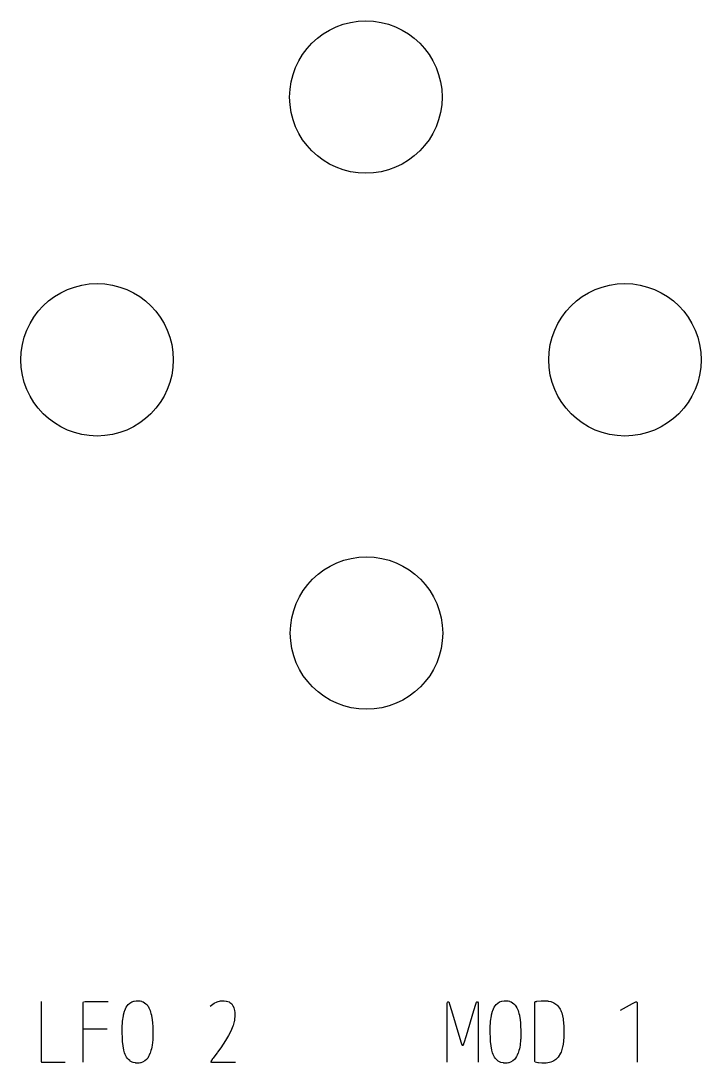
# Model space of a CAD drawing. Header units: millimetres. Extents: x 0 to 162, y -1 to 222.
# Drawn here: x 65.47 to 96.71, y 53.77 to 101.64 of the extents above; entities that cross this region are included whole.
import ezdxf

# ---------------------------------------------------------------- set-up
doc = ezdxf.new("R2010")
doc.units = ezdxf.units.MM
doc.layers.add('Gravur', color=7, linetype='CONTINUOUS')
doc.layers.add('Kontur', color=7, linetype='CONTINUOUS')

msp = doc.modelspace()

# ---------------------------------------------------------------- linework, layer by layer
at = {"layer": 'Gravur', "color": 255, "linetype": 'CONTINUOUS'}
for p, q in [((66.41086, 56.59859), (66.41086, 54.50166)), ((68.33459, 56.55147), (68.34133, 56.59408)), ((68.33459, 56.42581), (68.33459, 56.55147)), ((68.34133, 56.59408), (68.42098, 56.59859)), ((68.42098, 56.59859), (68.63695, 56.59859)), ((68.63695, 56.59859), (69.47337, 56.59859)), ((70.39928, 56.46074), (70.47265, 56.52922)), ((70.47265, 56.52922), (70.56069, 56.58323)), ((70.56069, 56.58323), (70.65835, 56.61644)), ((70.65835, 56.61644), (70.66927, 56.61879)), ((70.66927, 56.61879), (70.76793, 56.63369)), ((70.66927, 56.61879), (70.66927, 56.61879)), ((70.76793, 56.63369), (70.78844, 56.63616)), ((70.78844, 56.63616), (70.86103, 56.63851)), ((70.86103, 56.63851), (70.86781, 56.63818)), ((70.86781, 56.63818), (70.86781, 56.63818)), ((70.86781, 56.63818), (70.93317, 56.63074)), ((70.93317, 56.63074), (70.94552, 56.62844)), ((70.94552, 56.62844), (71.01696, 56.61142)), ((71.01696, 56.61142), (71.02328, 56.60954)), ((71.02328, 56.60954), (71.02328, 56.60954)), ((71.02328, 56.60954), (71.08294, 56.58699)), ((71.08294, 56.58699), (71.09474, 56.58132)), ((71.09474, 56.58132), (71.21139, 56.50105)), ((71.21139, 56.50105), (71.2313, 56.48191)), ((74.17254, 56.39047), (74.34931, 56.52447)), ((74.34931, 56.52447), (74.37661, 56.53951)), ((74.37661, 56.53951), (74.46119, 56.57828)), ((74.46119, 56.57828), (74.49021, 56.58904)), ((74.49021, 56.58904), (74.64371, 56.62658)), ((74.49021, 56.58904), (74.49021, 56.58904)), ((74.64371, 56.62658), (74.69667, 56.63251)), ((74.69667, 56.63251), (74.75039, 56.63506)), ((74.75039, 56.63506), (74.80476, 56.63417)), ((74.80476, 56.63417), (74.89932, 56.62322)), ((74.89932, 56.62322), (74.9181, 56.61939)), ((74.9181, 56.61939), (74.9181, 56.61939)), ((74.9181, 56.61939), (75.0311, 56.58129)), ((75.0311, 56.58129), (75.06608, 56.56272)), ((75.06608, 56.56272), (75.06608, 56.56272)), ((75.06608, 56.56272), (75.11213, 56.53103)), ((75.11213, 56.53103), (75.15348, 56.49253)), ((75.15348, 56.49253), (75.19655, 56.43725)), ((85.05235, 56.51614), (85.06296, 56.57825)), ((85.05243, 56.5063), (85.05235, 56.51614)), ((85.05235, 56.51614), (85.05235, 56.51614)), ((85.05488, 56.44937), (85.05243, 56.5063)), ((85.06296, 56.57825), (85.0734, 56.58975)), ((85.0734, 56.58975), (85.09014, 56.59328)), ((85.0734, 56.58975), (85.0734, 56.58975)), ((85.09014, 56.59328), (85.11362, 56.58519)), ((85.11362, 56.58519), (85.11419, 56.58488)), ((85.11419, 56.58488), (85.11475, 56.58456)), ((85.11475, 56.58456), (85.11475, 56.58456)), ((85.11475, 56.58456), (85.13436, 56.56234)), ((85.13436, 56.56234), (85.14648, 56.53025)), ((85.14648, 56.53025), (85.14648, 56.53025)), ((85.14648, 56.53025), (85.153, 56.50373)), ((85.153, 56.50373), (85.15867, 56.48079)), ((86.27443, 56.19413), (86.36238, 56.48472)), ((86.36238, 56.48472), (86.37282, 56.52679)), ((86.37282, 56.52679), (86.37418, 56.5319)), ((86.37418, 56.5319), (86.39651, 56.57792)), ((86.37418, 56.5319), (86.37418, 56.5319)), ((86.39651, 56.57792), (86.40357, 56.58373)), ((86.40357, 56.58373), (86.40477, 56.58449)), ((86.40357, 56.58373), (86.40357, 56.58373)), ((86.40477, 56.58449), (86.406, 56.58519)), ((86.406, 56.58519), (86.44301, 56.59267)), ((86.44301, 56.59267), (86.44815, 56.59027)), ((86.44815, 56.59027), (86.44815, 56.59027)), ((86.44815, 56.59027), (86.46922, 56.53998)), ((86.46922, 56.53998), (86.4705, 56.51668)), ((86.4705, 56.51668), (86.46969, 56.47843)), ((86.4705, 56.51668), (86.4705, 56.51668)), ((87.29628, 56.46074), (87.36965, 56.52922)), ((87.36965, 56.52922), (87.45769, 56.58323)), ((87.45769, 56.58323), (87.55535, 56.61644)), ((87.55535, 56.61644), (87.56627, 56.61879)), ((87.56627, 56.61879), (87.66493, 56.63369)), ((87.56627, 56.61879), (87.56627, 56.61879)), ((87.66493, 56.63369), (87.68544, 56.63616)), ((87.68544, 56.63616), (87.75803, 56.63851)), ((87.75803, 56.63851), (87.76481, 56.63818)), ((87.76481, 56.63818), (87.76481, 56.63818)), ((87.76481, 56.63818), (87.83017, 56.63074)), ((87.83017, 56.63074), (87.84252, 56.62844)), ((87.84252, 56.62844), (87.91396, 56.61142)), ((87.91396, 56.61142), (87.92028, 56.60954)), ((87.92028, 56.60954), (87.92028, 56.60954)), ((87.92028, 56.60954), (87.97994, 56.58699)), ((87.97994, 56.58699), (87.99174, 56.58132)), ((87.99174, 56.58132), (88.10839, 56.50105)), ((88.10839, 56.50105), (88.1283, 56.48191)), ((89.07794, 56.56075), (89.08026, 56.58564)), ((89.07804, 56.55811), (89.07794, 56.56075)), ((89.07794, 56.56075), (89.07794, 56.56075)), ((89.07905, 56.53576), (89.07804, 56.55811)), ((89.07905, 56.41403), (89.07905, 56.53576)), ((89.08026, 56.58564), (89.08187, 56.5899)), ((89.08187, 56.5899), (89.08221, 56.5906)), ((89.08221, 56.5906), (89.08259, 56.5913)), ((89.08259, 56.5913), (89.09882, 56.60333)), ((89.08259, 56.5913), (89.08259, 56.5913)), ((89.09882, 56.60333), (89.12361, 56.60898)), ((89.12361, 56.60898), (89.14467, 56.61105)), ((89.12361, 56.60898), (89.12361, 56.60898)), ((89.14467, 56.61105), (89.16151, 56.61263)), ((89.16151, 56.61263), (89.36347, 56.6321)), ((89.36347, 56.6321), (89.37534, 56.63329)), ((89.37534, 56.63329), (89.3882, 56.63467)), ((89.37534, 56.63329), (89.37534, 56.63329)), ((89.3882, 56.63467), (89.40105, 56.63616)), ((89.40105, 56.63616), (89.5353, 56.64147)), ((89.5353, 56.64147), (89.54785, 56.64104)), ((89.54785, 56.64104), (89.54785, 56.64104)), ((89.54785, 56.64104), (89.66873, 56.62994)), ((89.66873, 56.62994), (89.69164, 56.6264)), ((89.69164, 56.6264), (89.80217, 56.60184)), ((89.80217, 56.60184), (89.81433, 56.59831)), ((89.81433, 56.59831), (89.81433, 56.59831)), ((89.81433, 56.59831), (89.9223, 56.55825)), ((89.9223, 56.55825), (89.94296, 56.54849)), ((89.94296, 56.54849), (90.08507, 56.45099)), ((93.0129, 56.20198), (93.56266, 56.50658)), ((93.56266, 56.50658), (93.71188, 56.58203)), ((93.71188, 56.58203), (93.76131, 56.58835)), ((93.76131, 56.58835), (93.77079, 56.54754)), ((93.77079, 56.54754), (93.77079, 56.42974)), ((68.33459, 55.9114), (68.33459, 56.42581)), ((70.19111, 55.98993), (70.23817, 56.16212)), ((70.23817, 56.16212), (70.25005, 56.19636)), ((70.25005, 56.19636), (70.2788, 56.26799)), ((70.25005, 56.19636), (70.25005, 56.19636)), ((70.2788, 56.26799), (70.31278, 56.33675)), ((70.31278, 56.33675), (70.3527, 56.40141)), ((70.3527, 56.40141), (70.39928, 56.46074)), ((70.39928, 56.46074), (70.39928, 56.46074)), ((71.2313, 56.48191), (71.25017, 56.46187)), ((71.25017, 56.46187), (71.26804, 56.441)), ((71.26804, 56.441), (71.26804, 56.441)), ((71.26804, 56.441), (71.3106, 56.38245)), ((71.3106, 56.38245), (71.34728, 56.3195)), ((71.34728, 56.3195), (71.37885, 56.25318)), ((71.37885, 56.25318), (71.40607, 56.18453)), ((71.40607, 56.18453), (71.40607, 56.18453)), ((71.40607, 56.18453), (71.42775, 56.12076)), ((71.42775, 56.12076), (71.44702, 56.05669)), ((71.44702, 56.05669), (71.46766, 55.97628)), ((75.19655, 56.43725), (75.20886, 56.41753)), ((75.20886, 56.41753), (75.20886, 56.41753)), ((75.20886, 56.41753), (75.25748, 56.30922)), ((75.25748, 56.30922), (75.28621, 56.19226)), ((75.30336, 56.00564), (75.27561, 55.71661)), ((75.28621, 56.19226), (75.28621, 56.19226)), ((75.28621, 56.19226), (75.29814, 56.09826)), ((75.29814, 56.09826), (75.30336, 56.00564)), ((85.05488, 55.93888), (85.05488, 56.44937)), ((85.15867, 56.48079), (85.24507, 56.19413)), ((85.24507, 56.19413), (85.58906, 55.05142)), ((85.92922, 55.04749), (86.27443, 56.19413)), ((86.46969, 56.47843), (86.46854, 56.44937)), ((86.46854, 56.44937), (86.46854, 55.93888)), ((87.08811, 55.98993), (87.13517, 56.16212)), ((87.13517, 56.16212), (87.14705, 56.19636)), ((87.14705, 56.19636), (87.1758, 56.26799)), ((87.14705, 56.19636), (87.14705, 56.19636)), ((87.1758, 56.26799), (87.20978, 56.33675)), ((87.20978, 56.33675), (87.2497, 56.40141)), ((87.2497, 56.40141), (87.29628, 56.46074)), ((87.29628, 56.46074), (87.29628, 56.46074)), ((88.1283, 56.48191), (88.14717, 56.46187)), ((88.14717, 56.46187), (88.16504, 56.441)), ((88.16504, 56.441), (88.16504, 56.441)), ((88.16504, 56.441), (88.2076, 56.38245)), ((88.2076, 56.38245), (88.24428, 56.3195)), ((88.24428, 56.3195), (88.27585, 56.25318)), ((88.27585, 56.25318), (88.30307, 56.18453)), ((88.30307, 56.18453), (88.30307, 56.18453)), ((88.30307, 56.18453), (88.32475, 56.12076)), ((88.32475, 56.12076), (88.34402, 56.05669)), ((88.34402, 56.05669), (88.36466, 55.97628)), ((89.07905, 55.98601), (89.07905, 56.41403)), ((90.08507, 56.45099), (90.10256, 56.43429)), ((90.10256, 56.43429), (90.11937, 56.41698)), ((90.11937, 56.41698), (90.13554, 56.39909)), ((90.13554, 56.39909), (90.13554, 56.39909)), ((90.13554, 56.39909), (90.236, 56.25141)), ((90.236, 56.25141), (90.26265, 56.1973)), ((90.26265, 56.1973), (90.2862, 56.14142)), ((90.2862, 56.14142), (90.30685, 56.08418)), ((90.30685, 56.08418), (90.37385, 55.80679)), ((93.77079, 56.42974), (93.77079, 55.9271)), ((68.33459, 53.81446), (68.33459, 55.9114)), ((70.12457, 55.39305), (70.14327, 55.67877)), ((70.14327, 55.67877), (70.14582, 55.7046)), ((70.14582, 55.7046), (70.18095, 55.9425)), ((70.14582, 55.7046), (70.14582, 55.7046)), ((70.18095, 55.9425), (70.19111, 55.98993)), ((71.46766, 55.97628), (71.47362, 55.94928)), ((71.47362, 55.94928), (71.47362, 55.94928)), ((71.47362, 55.94928), (71.50156, 55.78127)), ((71.50156, 55.78127), (71.51758, 55.61129)), ((71.51758, 55.61129), (71.51758, 55.61129)), ((71.51758, 55.61129), (71.52569, 55.45073)), ((75.26998, 55.69067), (75.21682, 55.50402)), ((75.27561, 55.71661), (75.26998, 55.69067)), ((75.26998, 55.69067), (75.26998, 55.69067)), ((85.05488, 53.81446), (85.05488, 55.93888)), ((86.46854, 55.93888), (86.46854, 53.81446)), ((87.02157, 55.39305), (87.04027, 55.67877)), ((87.04027, 55.67877), (87.04282, 55.7046)), ((87.04282, 55.7046), (87.07795, 55.9425)), ((87.04282, 55.7046), (87.04282, 55.7046)), ((87.07795, 55.9425), (87.08811, 55.98993)), ((88.36466, 55.97628), (88.37062, 55.94928)), ((88.37062, 55.94928), (88.37062, 55.94928)), ((88.37062, 55.94928), (88.39856, 55.78127)), ((88.39856, 55.78127), (88.41458, 55.61129)), ((88.41458, 55.61129), (88.41458, 55.61129)), ((88.41458, 55.61129), (88.42269, 55.45073)), ((89.07905, 54.47417), (89.07905, 55.98601)), ((90.37385, 55.80679), (90.37997, 55.76662)), ((90.37997, 55.76662), (90.37997, 55.76662)), ((90.37997, 55.76662), (90.4057, 55.46688)), ((93.77079, 55.9271), (93.77079, 53.81446)), ((68.33851, 55.342), (69.43411, 55.342)), ((70.12093, 55.29518), (70.12457, 55.39305)), ((70.13614, 54.80698), (70.12093, 55.29518)), ((71.52569, 55.45073), (71.53072, 55.29095)), ((71.53072, 55.29095), (71.52803, 54.89066)), ((75.12508, 55.27359), (75.00646, 55.03953)), ((75.1463, 55.32147), (75.12508, 55.27359)), ((75.12508, 55.27359), (75.12508, 55.27359)), ((75.20413, 55.46766), (75.1463, 55.32147)), ((75.21682, 55.50402), (75.20413, 55.46766)), ((85.58906, 55.05142), (85.69439, 54.70193)), ((85.82511, 54.70193), (85.92922, 55.04749)), ((87.01793, 55.29518), (87.02157, 55.39305)), ((87.03314, 54.80698), (87.01793, 55.29518)), ((88.42269, 55.45073), (88.42772, 55.29095)), ((88.42772, 55.29095), (88.42503, 54.89066)), ((90.41025, 55.13781), (90.40533, 54.97686)), ((90.4057, 55.46688), (90.40865, 55.3664)), ((90.40865, 55.3664), (90.40865, 55.3664)), ((90.40865, 55.3664), (90.41003, 55.25202)), ((90.41003, 55.25202), (90.41025, 55.13781)), ((70.1405, 54.76243), (70.13614, 54.80698)), ((70.13614, 54.80698), (70.13614, 54.80698)), ((70.20418, 54.36422), (70.1405, 54.76243)), ((71.49793, 54.59353), (71.48339, 54.51076)), ((71.52537, 54.84577), (71.49793, 54.59353)), ((71.52803, 54.89066), (71.52537, 54.84577)), ((71.52537, 54.84577), (71.52537, 54.84577)), ((74.76131, 54.64447), (74.64782, 54.4781)), ((74.87178, 54.81364), (74.76131, 54.64447)), ((75.00646, 55.03953), (74.87178, 54.81364)), ((74.87178, 54.81364), (74.87178, 54.81364)), ((85.69439, 54.70193), (85.7038, 54.66298)), ((85.7038, 54.66298), (85.70533, 54.65699)), ((85.70533, 54.65699), (85.70533, 54.65699)), ((85.70533, 54.65699), (85.72454, 54.61267)), ((85.72454, 54.61267), (85.7349, 54.60283)), ((85.7349, 54.60283), (85.7349, 54.60283)), ((85.7349, 54.60283), (85.74531, 54.59779)), ((85.74531, 54.59779), (85.75779, 54.59592)), ((85.75779, 54.59592), (85.78276, 54.6024)), ((85.78276, 54.6024), (85.78668, 54.60512)), ((85.78668, 54.60512), (85.81056, 54.64496)), ((85.78668, 54.60512), (85.78668, 54.60512)), ((85.81056, 54.64496), (85.81525, 54.6616)), ((85.81525, 54.6616), (85.82018, 54.6825)), ((85.81525, 54.6616), (85.81525, 54.6616)), ((85.82018, 54.6825), (85.82511, 54.70193)), ((87.0375, 54.76243), (87.03314, 54.80698)), ((87.03314, 54.80698), (87.03314, 54.80698)), ((87.10118, 54.36422), (87.0375, 54.76243)), ((88.39493, 54.59353), (88.38039, 54.51076)), ((88.42237, 54.84577), (88.39493, 54.59353)), ((88.42503, 54.89066), (88.42237, 54.84577)), ((88.42237, 54.84577), (88.42237, 54.84577)), ((90.38742, 54.76868), (90.35503, 54.54845)), ((90.39078, 54.80048), (90.38742, 54.76868)), ((90.40424, 54.95904), (90.39078, 54.80048)), ((90.40533, 54.97686), (90.40424, 54.95904)), ((90.40424, 54.95904), (90.40424, 54.95904)), ((66.41086, 54.50166), (66.41086, 53.98724)), ((70.21903, 54.30422), (70.20418, 54.36422)), ((70.23727, 54.24487), (70.21903, 54.30422)), ((70.26318, 54.17662), (70.23727, 54.24487)), ((70.23727, 54.24487), (70.23727, 54.24487)), ((70.29401, 54.11086), (70.26318, 54.17662)), ((70.32988, 54.04848), (70.29401, 54.11086)), ((71.37063, 54.14041), (71.33597, 54.07155)), ((71.4003, 54.21209), (71.37063, 54.14041)), ((71.40859, 54.23466), (71.4003, 54.21209)), ((71.4003, 54.21209), (71.4003, 54.21209)), ((71.44478, 54.34851), (71.40859, 54.23466)), ((71.46575, 54.42901), (71.44478, 54.34851)), ((71.48339, 54.51076), (71.46575, 54.42901)), ((74.48699, 54.25054), (74.33283, 54.04073)), ((74.50328, 54.27314), (74.48699, 54.25054)), ((74.48699, 54.25054), (74.48699, 54.25054)), ((74.64782, 54.4781), (74.50328, 54.27314)), ((87.11603, 54.30422), (87.10118, 54.36422)), ((87.13427, 54.24487), (87.11603, 54.30422)), ((87.16018, 54.17662), (87.13427, 54.24487)), ((87.13427, 54.24487), (87.13427, 54.24487)), ((87.19101, 54.11086), (87.16018, 54.17662)), ((87.22688, 54.04848), (87.19101, 54.11086)), ((88.26763, 54.14041), (88.23297, 54.07155)), ((88.2973, 54.21209), (88.26763, 54.14041)), ((88.30559, 54.23466), (88.2973, 54.21209)), ((88.2973, 54.21209), (88.2973, 54.21209)), ((88.34178, 54.34851), (88.30559, 54.23466)), ((88.36275, 54.42901), (88.34178, 54.34851)), ((88.38039, 54.51076), (88.36275, 54.42901)), ((89.07905, 53.99902), (89.07905, 54.47417)), ((90.25583, 54.22678), (90.14499, 54.04821)), ((90.27633, 54.27433), (90.25583, 54.22678)), ((90.35011, 54.52404), (90.27633, 54.27433)), ((90.35503, 54.54845), (90.35011, 54.52404)), ((90.35011, 54.52404), (90.35011, 54.52404)), ((66.41086, 53.98724), (66.41086, 53.86158)), ((66.41086, 53.86158), (66.4176, 53.81505)), ((66.4176, 53.81505), (66.49332, 53.81053)), ((66.49332, 53.81053), (66.70144, 53.81053)), ((66.70144, 53.81053), (67.51037, 53.81053)), ((70.3709, 53.99035), (70.32988, 54.04848)), ((70.4172, 53.93733), (70.3709, 53.99035)), ((70.4689, 53.8903), (70.4172, 53.93733)), ((70.49694, 53.86921), (70.4689, 53.8903)), ((70.4689, 53.8903), (70.4689, 53.8903)), ((70.58957, 53.81743), (70.49694, 53.86921)), ((70.62333, 53.80437), (70.58957, 53.81743)), ((70.73347, 53.77933), (70.62333, 53.80437)), ((70.74704, 53.7778), (70.73347, 53.77933)), ((70.81347, 53.77303), (70.74704, 53.7778)), ((70.82108, 53.77285), (70.81347, 53.77303)), ((70.81347, 53.77303), (70.81347, 53.77303)), ((70.89054, 53.77592), (70.82108, 53.77285)), ((70.90371, 53.7774), (70.89054, 53.77592)), ((70.97007, 53.78724), (70.90371, 53.7774)), ((70.97806, 53.7888), (70.97007, 53.78724)), ((70.97007, 53.78724), (70.97007, 53.78724)), ((71.06332, 53.81407), (70.97806, 53.7888)), ((71.16525, 53.87146), (71.06332, 53.81407)), ((71.24859, 53.94728), (71.16525, 53.87146)), ((71.29555, 54.00676), (71.24859, 53.94728)), ((71.24859, 53.94728), (71.24859, 53.94728)), ((71.33597, 54.07155), (71.29555, 54.00676)), ((74.20382, 53.85095), (74.2014, 53.82715)), ((74.2014, 53.82715), (74.20255, 53.82316)), ((74.20255, 53.82316), (74.20388, 53.82052)), ((74.20456, 53.85345), (74.20382, 53.85095)), ((74.20382, 53.85095), (74.20382, 53.85095)), ((74.20388, 53.82052), (74.2056, 53.81822)), ((74.21188, 53.87336), (74.20456, 53.85345)), ((74.2056, 53.81822), (74.2056, 53.81822)), ((74.2056, 53.81822), (74.21929, 53.811)), ((74.21733, 53.88548), (74.21188, 53.87336)), ((74.25667, 53.94366), (74.21733, 53.88548)), ((74.21929, 53.811), (74.23768, 53.80926)), ((74.23768, 53.80926), (74.25375, 53.8099)), ((74.23768, 53.80926), (74.23768, 53.80926)), ((74.25375, 53.8099), (74.26678, 53.81053)), ((74.2613, 53.94937), (74.25667, 53.94366)), ((74.25667, 53.94366), (74.25667, 53.94366)), ((74.30163, 53.99902), (74.2613, 53.94937)), ((74.26678, 53.81053), (74.47098, 53.81053)), ((74.33283, 54.04073), (74.30163, 53.99902)), ((74.47098, 53.81053), (75.32311, 53.81053)), ((87.2679, 53.99035), (87.22688, 54.04848)), ((87.3142, 53.93733), (87.2679, 53.99035)), ((87.3659, 53.8903), (87.3142, 53.93733)), ((87.39394, 53.86921), (87.3659, 53.8903)), ((87.3659, 53.8903), (87.3659, 53.8903)), ((87.48657, 53.81743), (87.39394, 53.86921)), ((87.52033, 53.80437), (87.48657, 53.81743)), ((87.63047, 53.77933), (87.52033, 53.80437)), ((87.64404, 53.7778), (87.63047, 53.77933)), ((87.71047, 53.77303), (87.64404, 53.7778)), ((87.71808, 53.77285), (87.71047, 53.77303)), ((87.71047, 53.77303), (87.71047, 53.77303)), ((87.78754, 53.77592), (87.71808, 53.77285)), ((87.80071, 53.7774), (87.78754, 53.77592)), ((87.86707, 53.78724), (87.80071, 53.7774)), ((87.87506, 53.7888), (87.86707, 53.78724)), ((87.86707, 53.78724), (87.86707, 53.78724)), ((87.96032, 53.81407), (87.87506, 53.7888)), ((88.06225, 53.87146), (87.96032, 53.81407)), ((88.14559, 53.94728), (88.06225, 53.87146)), ((88.19255, 54.00676), (88.14559, 53.94728)), ((88.14559, 53.94728), (88.14559, 53.94728)), ((88.23297, 54.07155), (88.19255, 54.00676)), ((89.07793, 53.84622), (89.07796, 53.84891)), ((89.08357, 53.81999), (89.07793, 53.84622)), ((89.07796, 53.84891), (89.07898, 53.86977)), ((89.07796, 53.84891), (89.07796, 53.84891)), ((89.07898, 53.86977), (89.07905, 53.87336)), ((89.07905, 53.87336), (89.07905, 53.99902)), ((89.08946, 53.814), (89.08357, 53.81999)), ((89.14769, 53.79726), (89.08946, 53.814)), ((89.15488, 53.79641), (89.14769, 53.79726)), ((89.14769, 53.79726), (89.14769, 53.79726)), ((89.20864, 53.79144), (89.15488, 53.79641)), ((89.2392, 53.78731), (89.20864, 53.79144)), ((89.39475, 53.77294), (89.2392, 53.78731)), ((89.41208, 53.77212), (89.39475, 53.77294)), ((89.39475, 53.77294), (89.39475, 53.77294)), ((89.60132, 53.77596), (89.41208, 53.77212)), ((89.67543, 53.7856), (89.60132, 53.77596)), ((89.74667, 53.80058), (89.67543, 53.7856)), ((89.81486, 53.82089), (89.74667, 53.80058)), ((89.87983, 53.84655), (89.81486, 53.82089)), ((89.94143, 53.87756), (89.87983, 53.84655)), ((89.99947, 53.91392), (89.94143, 53.87756)), ((90.03116, 53.93724), (89.99947, 53.91392)), ((89.99947, 53.91392), (89.99947, 53.91392)), ((90.11854, 54.01781), (90.03116, 53.93724)), ((90.14499, 54.04821), (90.11854, 54.01781))]:
    msp.add_line(p, q, dxfattribs=at)
at = {"layer": 'Kontur', "color": 7, "linetype": 'CONTINUOUS'}
for centre in [(81.314, 98.139), (68.971, 86.073), (93.212, 86.073), (81.344, 73.522)]:
    msp.add_circle(centre, 3.5, dxfattribs=at)

doc.saveas('drawing.dxf')
